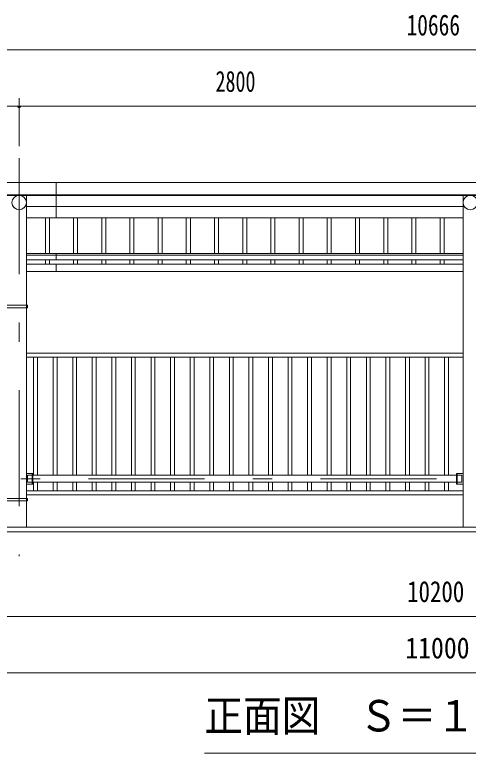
# Model space of a CAD drawing. Units: millimetres, scale not verified, with parts at other scales. Extents: x -26655 to 26659, y -10500 to 10500.
# Drawn here: x 1209 to 4024, y 420 to 5006 of the extents above; entities that cross this region are included whole.
import ezdxf
from ezdxf.enums import TextEntityAlignment as Align

# ---------------------------------------------------------------- set-up
doc = ezdxf.new("R2010")
doc.units = ezdxf.units.MM
doc.header["$LTSCALE"] = 60
doc.linetypes.add('USER3', pattern=[24, 12, -5, 2, -5])
for name, color, linetype, lineweight in [('0-2_1-05BOLD', 7, 'Continuous', 18), ('0-3_1-25CENTER', 3, 'USER3', 18), ('0-4_1-45THIN', 4, 'Continuous', 18), ('0-5_1-55DIM', 3, 'Continuous', 18)]:
    doc.layers.add(name, color=color, linetype=linetype, lineweight=lineweight)
doc.styles.add('ＭＳ ゴシック', font='')
doc.styles.get('ＭＳ ゴシック').set_extended_font_data('MS Gothic')

msp = doc.modelspace()

# ---------------------------------------------------------------- linework, layer by layer
at = {"layer": '0-2_1-05BOLD'}
for p, q in [((1466.49, 3745.48), (1466.49, 3963.67)), ((9219.49, 3888.53), (-1446.51, 3888.53)), ((-1446.51, 3884.46), (9219.49, 3884.46)), ((1281.04, 3884.46), (1281.04, 3202.67)), ((3991.94, 1824.67), (3991.94, 3884.46)), ((3991.94, 3814.97), (1281.04, 3814.97)), ((1281.04, 3745.48), (3991.94, 3745.48)), ((3991.94, 3523.86), (1281.04, 3523.86)), ((1281.04, 3513.43), (3991.94, 3513.43)), ((1466.49, 3483.82), (1466.49, 3523.86)), ((3991.94, 3483.82), (1281.04, 3483.82)), ((1281.04, 3457.49), (3991.94, 3457.49)), ((1466.49, 3412.49), (1466.49, 3457.49)), ((3991.94, 3412.49), (1281.04, 3412.49)), ((1281.04, 3186.67), (1281.04, 2002.67)), ((1282.64, 3202.67), (1282.64, 3186.67)), ((1282.64, 3194.67), (1288.74, 3194.67)), ((3991.94, 2904.67), (1281.04, 2904.67)), ((1281.04, 2879.67), (3991.94, 2879.67)), ((1317.84, 2157.67), (1317.84, 2091.67)), ((3955.14, 2091.67), (3955.14, 2157.67)), ((3951.94, 2146.02), (1321.04, 2146.02)), ((1321.04, 2103.32), (3951.94, 2103.32)), ((3955.14, 2103.32), (3983.99, 2103.32)), ((3991.94, 2049.67), (1281.04, 2049.67)), ((1281.04, 2024.67), (3991.94, 2024.67)), ((1288.74, 2002.67), (1083.29, 2002.67)), ((1281.04, 1986.67), (1281.04, 1824.67)), ((1282.64, 2002.67), (1282.64, 1986.67)), ((1288.74, 1994.67), (1282.64, 1994.67)), ((-1763.51, 1794.67), (9536.49, 1794.67))]:
    msp.add_line(p, q, dxfattribs=at)
for points in [[(-1446.51, 3454.91), (-1446.51, 3963.67), (9219.49, 3963.67), (9219.49, 3454.91), (9214.49, 3454.91)], [(1281.04, 2091.67), (1321.04, 2091.67), (1321.04, 2157.67), (1281.04, 2157.67)], [(3991.94, 2157.67), (3951.94, 2157.67), (3951.94, 2091.67), (3991.94, 2091.67)], [(1317.84, 2146.02), (1288.99, 2146.02), (1288.99, 2103.32), (1317.84, 2103.32)], [(3983.99, 2103.32), (3983.99, 2146.02), (3955.14, 2146.02)], [(1083.29, 2002.67), (1083.29, 1986.67), (1288.74, 1986.67), (1288.74, 2002.67)], [(9386.49, 1824.67), (-1613.51, 1824.67), (-1613.51, 1794.67)]]:
    msp.add_lwpolyline(points, dxfattribs=at)
msp.add_lwpolyline([(1083.29, 3186.67), (1288.74, 3186.67), (1288.74, 3202.67), (1083.29, 3202.67)], close=True, dxfattribs=at)
for centre in [(1236.49, 3839.91), (4036.49, 3839.91)]:
    msp.add_circle(centre, 44.55, dxfattribs=at)
for centre in [(1236.49, 3839.22), (4036.49, 3839.22)]:
    msp.add_arc(centre, 44.55, 180, 0, dxfattribs=at)
at = {"layer": '0-3_1-25CENTER'}
for p, q in [((1236.49, 4114.67), (1236.49, 1644.67)), ((-1213.51, 2124.67), (8986.49, 2124.67))]:
    msp.add_line(p, q, dxfattribs=at)
at = {"layer": '0-4_1-45THIN'}
for p, q in [((1398.99, 3745.48), (1398.99, 3523.86)), ((1423.99, 3523.86), (1423.99, 3745.48)), ((1573.99, 3523.86), (1573.99, 3745.48)), ((1598.99, 3745.48), (1598.99, 3523.86)), ((1748.99, 3745.48), (1748.99, 3523.86)), ((1773.99, 3523.86), (1773.99, 3745.48)), ((1923.99, 3523.86), (1923.99, 3745.48)), ((1948.99, 3745.48), (1948.99, 3523.86)), ((2098.99, 3745.48), (2098.99, 3523.86)), ((2123.99, 3523.86), (2123.99, 3745.48)), ((2273.99, 3523.86), (2273.99, 3745.48)), ((2298.99, 3745.48), (2298.99, 3523.86)), ((2448.99, 3745.48), (2448.99, 3523.86)), ((2473.99, 3523.86), (2473.99, 3745.48)), ((2623.99, 3523.86), (2623.99, 3745.48)), ((2648.99, 3745.48), (2648.99, 3523.86)), ((2798.99, 3745.48), (2798.99, 3523.86)), ((2823.99, 3523.86), (2823.99, 3745.48)), ((2973.99, 3523.86), (2973.99, 3745.48)), ((2998.99, 3745.48), (2998.99, 3523.86)), ((3148.99, 3745.48), (3148.99, 3523.86)), ((3173.99, 3523.86), (3173.99, 3745.48)), ((3323.99, 3523.86), (3323.99, 3745.48)), ((3349, 3745.48), (3349, 3523.86)), ((3498.99, 3745.48), (3498.99, 3523.86)), ((3523.99, 3523.86), (3523.99, 3745.48)), ((3673.99, 3523.86), (3673.99, 3745.48)), ((3699, 3745.48), (3699, 3523.86)), ((3848.99, 3745.48), (3848.99, 3523.86)), ((3873.99, 3523.86), (3873.99, 3745.48)), ((1398.99, 3483.82), (1398.99, 3457.49)), ((1423.99, 3457.49), (1423.99, 3483.82)), ((1573.99, 3457.49), (1573.99, 3483.82)), ((1598.99, 3483.82), (1598.99, 3457.49)), ((1748.99, 3483.82), (1748.99, 3457.49)), ((1773.99, 3457.49), (1773.99, 3483.82)), ((1923.99, 3457.49), (1923.99, 3483.82)), ((1948.99, 3483.82), (1948.99, 3457.49)), ((2098.99, 3483.82), (2098.99, 3457.49)), ((2123.99, 3457.49), (2123.99, 3483.82)), ((2273.99, 3457.49), (2273.99, 3483.82)), ((2298.99, 3483.82), (2298.99, 3457.49)), ((2448.99, 3483.82), (2448.99, 3457.49)), ((2473.99, 3457.49), (2473.99, 3483.82)), ((2623.99, 3457.49), (2623.99, 3483.82)), ((2648.99, 3483.82), (2648.99, 3457.49)), ((2798.99, 3483.82), (2798.99, 3457.49)), ((2823.99, 3457.49), (2823.99, 3483.82)), ((2973.99, 3457.49), (2973.99, 3483.82)), ((2998.99, 3483.82), (2998.99, 3457.49)), ((3148.99, 3483.82), (3148.99, 3457.49)), ((3173.99, 3457.49), (3173.99, 3483.82)), ((3323.99, 3457.49), (3323.99, 3483.82)), ((3349, 3483.82), (3349, 3457.49)), ((3498.99, 3483.82), (3498.99, 3457.49)), ((3523.99, 3457.49), (3523.99, 3483.82)), ((3673.99, 3457.49), (3673.99, 3483.82)), ((3699, 3483.82), (3699, 3457.49)), ((3848.99, 3483.82), (3848.99, 3457.49)), ((3873.99, 3457.49), (3873.99, 3483.82)), ((1325.99, 2146.02), (1325.99, 2879.67)), ((1349.99, 2879.67), (1349.99, 2146.02)), ((1447.49, 2146.02), (1447.49, 2879.67)), ((1471.49, 2879.67), (1471.49, 2146.02)), ((1568.99, 2146.02), (1568.99, 2879.67)), ((1592.99, 2879.67), (1592.99, 2146.02)), ((1690.49, 2146.02), (1690.49, 2879.67)), ((1714.49, 2879.67), (1714.49, 2146.02)), ((1811.99, 2146.02), (1811.99, 2879.67)), ((1835.99, 2879.67), (1835.99, 2146.02)), ((1933.49, 2146.02), (1933.49, 2879.67)), ((1957.49, 2879.67), (1957.49, 2146.02)), ((2054.99, 2146.02), (2054.99, 2879.67)), ((2078.99, 2879.67), (2078.99, 2146.02)), ((2176.49, 2146.02), (2176.49, 2879.67)), ((2200.49, 2879.67), (2200.49, 2146.02)), ((2297.99, 2146.02), (2297.99, 2879.67)), ((2321.99, 2879.67), (2321.99, 2146.02)), ((2419.49, 2146.02), (2419.49, 2879.67)), ((2443.49, 2879.67), (2443.49, 2146.02)), ((2540.99, 2146.02), (2540.99, 2879.67)), ((2564.99, 2879.67), (2564.99, 2146.02)), ((2662.49, 2146.02), (2662.49, 2879.67)), ((2686.49, 2879.67), (2686.49, 2146.02)), ((2783.99, 2146.02), (2783.99, 2879.67)), ((2807.99, 2879.67), (2807.99, 2146.02)), ((2905.49, 2146.02), (2905.49, 2879.67)), ((2929.49, 2879.67), (2929.49, 2146.02)), ((3026.99, 2146.02), (3026.99, 2879.67)), ((3050.99, 2879.67), (3050.99, 2146.02)), ((3148.49, 2146.02), (3148.49, 2879.67)), ((3172.49, 2879.67), (3172.49, 2146.02)), ((3269.99, 2146.02), (3269.99, 2879.67)), ((3293.99, 2879.67), (3293.99, 2146.02)), ((3391.49, 2146.02), (3391.49, 2879.67)), ((3415.49, 2879.67), (3415.49, 2146.02)), ((3512.99, 2146.02), (3512.99, 2879.67)), ((3536.99, 2879.67), (3536.99, 2146.02)), ((3634.49, 2146.02), (3634.49, 2879.67)), ((3658.49, 2879.67), (3658.49, 2146.02)), ((3755.99, 2146.02), (3755.99, 2879.67)), ((3779.99, 2879.67), (3779.99, 2146.02)), ((3877.49, 2146.02), (3877.49, 2879.67)), ((3901.49, 2879.67), (3901.49, 2146.02)), ((1325.99, 2103.32), (1325.99, 2049.67)), ((1349.99, 2049.67), (1349.99, 2103.32)), ((1447.49, 2103.32), (1447.49, 2049.67)), ((1471.49, 2049.67), (1471.49, 2103.32)), ((1568.99, 2103.32), (1568.99, 2049.67)), ((1592.99, 2049.67), (1592.99, 2103.32)), ((1690.49, 2103.32), (1690.49, 2049.67)), ((1714.49, 2049.67), (1714.49, 2103.32)), ((1811.99, 2103.32), (1811.99, 2049.67)), ((1835.99, 2049.67), (1835.99, 2103.32)), ((1933.49, 2103.32), (1933.49, 2049.67)), ((1957.49, 2049.67), (1957.49, 2103.32)), ((2054.99, 2103.32), (2054.99, 2049.67)), ((2078.99, 2049.67), (2078.99, 2103.32)), ((2176.49, 2103.32), (2176.49, 2049.67)), ((2200.49, 2049.67), (2200.49, 2103.32)), ((2297.99, 2103.32), (2297.99, 2049.67)), ((2321.99, 2049.67), (2321.99, 2103.32)), ((2419.49, 2103.32), (2419.49, 2049.67)), ((2443.49, 2049.67), (2443.49, 2103.32)), ((2540.99, 2103.32), (2540.99, 2049.67)), ((2564.99, 2049.67), (2564.99, 2103.32)), ((2662.49, 2103.32), (2662.49, 2049.67)), ((2686.49, 2049.67), (2686.49, 2103.32)), ((2783.99, 2103.32), (2783.99, 2049.67)), ((2807.99, 2049.67), (2807.99, 2103.32)), ((2905.49, 2103.32), (2905.49, 2049.67)), ((2929.49, 2049.67), (2929.49, 2103.32)), ((3026.99, 2103.32), (3026.99, 2049.67)), ((3050.99, 2049.67), (3050.99, 2103.32)), ((3148.49, 2103.32), (3148.49, 2049.67)), ((3172.49, 2049.67), (3172.49, 2103.32)), ((3269.99, 2103.32), (3269.99, 2049.67)), ((3293.99, 2049.67), (3293.99, 2103.32)), ((3391.49, 2103.32), (3391.49, 2049.67)), ((3415.49, 2049.67), (3415.49, 2103.32)), ((3512.99, 2103.32), (3512.99, 2049.67)), ((3536.99, 2049.67), (3536.99, 2103.32)), ((3634.49, 2103.32), (3634.49, 2049.67)), ((3658.49, 2049.67), (3658.49, 2103.32)), ((3755.99, 2103.32), (3755.99, 2049.67)), ((3779.99, 2049.67), (3779.99, 2103.32)), ((3877.49, 2103.32), (3877.49, 2049.67)), ((3901.49, 2049.67), (3901.49, 2103.32))]:
    msp.add_line(p, q, dxfattribs=at)
at = {"layer": '0-5_1-55DIM'}
for p, q in [((9219.49, 4788.67), (-1446.51, 4788.67)), ((1236.49, 4488.67), (1236.49, 4189.67)), ((-1839.01, 4438.67), (9611.99, 4438.67)), ((1246.49, 4438.67), (1226.49, 4438.67)), ((-1613.51, 1269.67), (9386.49, 1269.67)), ((9386.49, 919.67), (-1613.51, 919.67)), ((5386.49, 419.67), (2386.49, 419.67))]:
    msp.add_line(p, q, dxfattribs=at)
msp.add_arc((1236.49, 4438.67), 10, 180, 0, dxfattribs=at)

# ---------------------------------------------------------------- texts
at = {"layer": '0-5_1-55DIM', "color": 7, "style": 'ＭＳ ゴシック'}
for s, height, width, p in [('10666', 130.2, 0.75, (3640.86, 4838.67)), ('2800', 130.2, 0.7, (2455.22, 4488.67)), ('10200', 130.2, 0.8, (3644.76, 1319.67)), ('11000', 130.2, 0.9, (3633.45, 969.67)), ('正面図\u3000Ｓ＝１／５０', 195.4, 0.9, (2386.49, 496.31))]:
    msp.add_text(s, height=height, dxfattribs=dict(at, width=width)).set_placement(p, align=Align.BOTTOM_LEFT)

doc.saveas('drawing.dxf')
